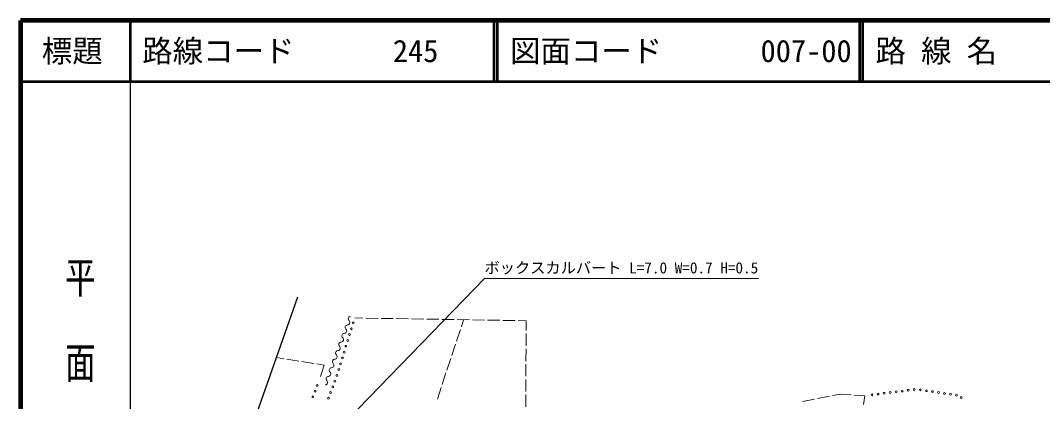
# Model space of a CAD drawing. Units: millimetres, scale not verified. Extents: x 40000 to 680000, y 20000 to 380000.
# Drawn here: x 40000 to 207825, y 317518 to 380000 of the extents above; entities that cross this region are included whole.
import ezdxf
from ezdxf.enums import TextEntityAlignment as Align

# ---------------------------------------------------------------- set-up
doc = ezdxf.new("R2010")
doc.units = ezdxf.units.MM
doc.header["$LTSCALE"] = 1000
for name, color, linetype, lineweight in [('M-BMK-OTRS', 5, 'Continuous', 25), ('M-STR-HTXT', 7, 'Continuous', 13), ('M-TTL', 2, 'Continuous', 140), ('M-TTL-BAND', 7, 'Continuous', 25), ('M-TTL-LINE', 7, 'Continuous', 50), ('M-WORK', 1, 'Continuous', 13)]:
    doc.layers.add(name, color=color, linetype=linetype, lineweight=lineweight)
doc.layers.add('M-TTL-TXT', color=7, linetype='Continuous')
doc.styles.add('@ＭＳ ゴシック', font='')
doc.styles.add('ＭＳ ゴシック', font='')
doc.styles.get('@ＭＳ ゴシック').set_extended_font_data('@MS Gothic')
doc.styles.get('ＭＳ ゴシック').set_extended_font_data('MS Gothic')

msp = doc.modelspace()

# ---------------------------------------------------------------- linework, layer by layer
at = {"layer": 'M-BMK-OTRS'}
msp.add_line((75606, 306385), (85546, 334691), dxfattribs=at)
at = {"layer": 'M-STR-HTXT'}
msp.add_lwpolyline([(83483, 303978), (116169, 337693), (161169, 337693)], dxfattribs=at)
at = {"layer": 'M-TTL'}
for p, q in [((40000, 380000), (40000, 20000)), ((680000, 380000), (40000, 380000))]:
    msp.add_line(p, q, dxfattribs=at)
at = {"layer": 'M-TTL-BAND'}
msp.add_line((58000, 370000), (58000, 20000), dxfattribs=at)
at = {"layer": 'M-TTL-LINE'}
for p, q in [((58000, 380000), (58000, 370000)), ((117750, 380000), (117750, 370000)), ((118250, 380000), (118250, 370000)), ((177750, 380000), (177750, 370000)), ((178250, 380000), (178250, 370000)), ((40000, 370000), (680000, 370000))]:
    msp.add_line(p, q, dxfattribs=at)
at = {"layer": 'M-WORK'}
for p, q in [((94886, 331221), (96211, 331200)), ((96711, 331192), (98710, 331159)), ((99210, 331151), (101210, 331118)), ((101710, 331110), (103710, 331078)), ((104210, 331070), (106209, 331037)), ((106709, 331029), (108709, 330997)), ((109209, 330988), (111209, 330956)), ((111709, 330948), (113708, 330915)), ((112396, 329792), (112774, 330931)), ((114208, 330907), (116208, 330875)), ((116708, 330867), (118708, 330834)), ((119208, 330826), (121207, 330794)), ((121707, 330785), (123032, 330764)), ((123032, 330764), (123026, 329156)), ((111607, 327419), (112238, 329317)), ((123024, 328656), (123016, 326656)), ((110818, 325047), (111449, 326945)), ((123014, 326156), (123007, 324156)), ((82044, 324718), (83233, 324532)), ((83727, 324454), (85703, 324144)), ((86197, 324067), (88173, 323757)), ((110030, 322675), (110661, 324573)), ((88667, 323679), (89856, 323493)), ((89856, 323493), (89262, 321634)), ((123005, 323656), (122997, 321656)), ((109241, 320303), (109872, 322200)), ((122996, 321156), (122988, 319156)), ((108452, 317930), (109083, 319828)), ((122986, 318656), (122979, 316656)), ((168413, 317539), (170377, 317919)), ((170868, 318014), (172831, 318395)), ((173322, 318490), (174602, 318738)), ((174602, 318738), (176376, 318621)), ((176875, 318588), (178649, 318471)), ((178649, 318471), (178440, 317033))]:
    msp.add_line(p, q, dxfattribs=at)
for centre in [(94332, 329445), (94627, 330401), (93744, 327534), (94038, 328489), (93155, 325622), (93449, 326578), (92861, 324666), (92272, 322755), (92566, 323711), (91615, 320867), (91957, 321806), (88374, 319224), (88720, 320162), (90931, 318987), (91273, 319927), (180815, 318742), (181807, 318866), (182800, 318990), (183792, 319114), (184784, 319238), (185776, 319362), (186769, 319486), (187759, 319430), (188749, 319286), (189739, 319143), (190728, 318999), (191718, 318856), (88028, 318286), (90589, 318048), (179823, 318618), (192708, 318713), (193697, 318569), (194448, 318165)]:
    msp.add_circle(centre, 150, dxfattribs=at)
for centre, start, end in [((93680, 330493), 272.29111, 47.05138), ((94234, 331088), 92.29111, 227.05138), ((93159, 329087), 272.29111, 47.05138), ((93713, 329681), 92.29111, 227.05138), ((92671, 326868), 92.29111, 227.05138), ((92638, 327680), 272.29111, 47.05138), ((93192, 328275), 92.29111, 227.05138), ((92150, 325462), 92.29111, 227.05138), ((92117, 326273), 272.29111, 47.05138), ((91628, 324055), 92.29111, 227.05138), ((91596, 324867), 272.29111, 47.05138), ((90554, 322054), 272.29111, 47.05138), ((91107, 322648), 92.29111, 227.05138), ((91075, 323460), 272.29111, 47.05138), ((90033, 320647), 272.29111, 47.05138), ((90586, 321242), 92.29111, 227.05138)]:
    msp.add_arc(centre, 406, start, end, dxfattribs=at)

# ---------------------------------------------------------------- texts
at = {"layer": 'M-STR-HTXT', "style": 'ＭＳ ゴシック'}
msp.add_text('ボックスカルバート L=7.0 W=0.7 H=0.5', height=1833, dxfattribs=at).set_placement((138669, 339443), align=Align.MIDDLE_CENTER)
at = {"layer": 'M-TTL-BAND', "style": '@ＭＳ ゴシック', "width": 1.4}
msp.add_text('平  面  図', height=3666, rotation=270, dxfattribs=at).set_placement((49777, 306475), align=Align.MIDDLE_RIGHT)
at = {"layer": 'M-TTL-TXT', "style": 'ＭＳ ゴシック'}
msp.add_text('標題', height=3666, dxfattribs=at).set_placement((48500, 375000), align=Align.MIDDLE_CENTER)
for s, p in [('路線コード', (60000, 375000)), ('245', (101142, 375000)), ('図面コード', (120380, 375000)), ('007-00', (161521, 375000)), ('路 線 名', (180380, 375000))]:
    msp.add_text(s, height=3666, dxfattribs=at).set_placement(p, align=Align.MIDDLE_LEFT)

doc.saveas('drawing.dxf')
